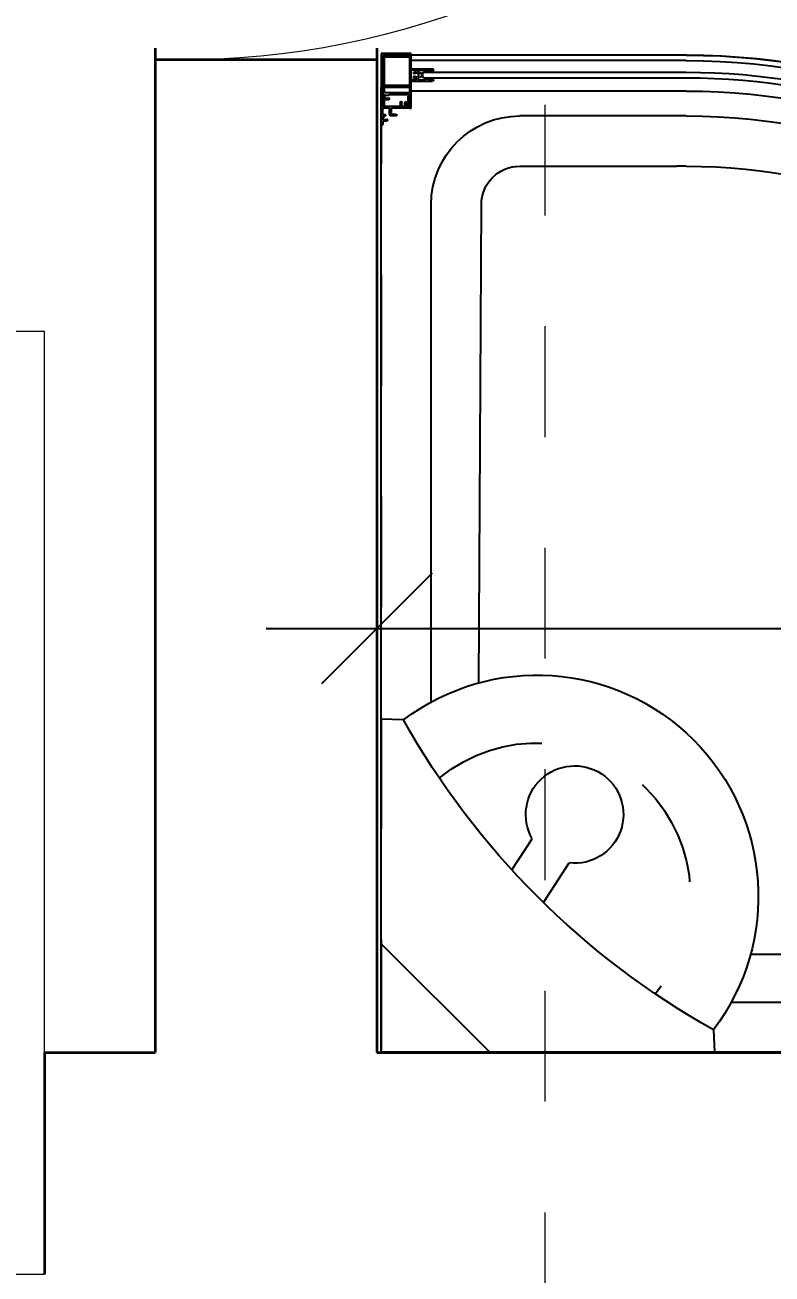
# Model space of a CAD drawing. Header units: metres. Extents: x 503482 to 1007323, y 2781056 to 5562345.
# Drawn here: x 503497.749 to 503498.423, y 2781138.671 to 2781139.799 of the extents above; entities that cross this region are included whole.
import ezdxf

# ---------------------------------------------------------------- set-up
doc = ezdxf.new("R2010")
doc.units = ezdxf.units.M
doc.header["$LTSCALE"] = 10
doc.header["$MEASUREMENT"] = 0
doc.header["$PDMODE"] = 3
for name, pattern in [('DOT2', [0.125, 0, -0.125]), ('HIDDEN', [0.375, 0.25, -0.125]), ('HIDDEN2', [0.1875, 0.125, -0.0625])]:
    doc.linetypes.add(name, pattern=pattern)
doc.layers.get('0').update_dxf_attribs({"linetype": 'CONTINUOUS'})
doc.layers.get('DEFPOINTS').update_dxf_attribs({"linetype": 'CONTINUOUS'})
for name, color, linetype, lineweight in [('01 wall', 4, 'CONTINUOUS', 35), ('01_WALLS', 7, 'CONTINUOUS', 25), ('WALL', 7, 'CONTINUOUS', 30)]:
    doc.layers.add(name, color=color, linetype=linetype, lineweight=lineweight)
doc.layers.add('contur', color=2, linetype='HIDDEN2')
doc.layers.add('line', color=250, linetype='CONTINUOUS')
doc.styles.add('AREAL', font='times.ttf')
doc.dimstyles.new('bdc-1-100-A', dxfattribs={"dimtxt": 0.2, "dimasz": 0.1, "dimexe": 0, "dimexo": 0, "dimgap": 0.05, "dimtad": 1, "dimzin": 7, "dimdsep": 46, "dimtxsty": 'AREAL', "dimblk": 'OBLIQUE', "dimcen": 0.001, "dimdle": 0.1, "dimse1": 1, "dimse2": 1, "dimclrd": 15, "dimclre": 8, "dimclrt": 3, "dimadec": 0, "dimazin": 0, "dimtfac": 1, "dimtix": 1, "dimtmove": 2, "dimatfit": 3, "dimldrblk": 'OBLIQUE', "dimfxl": 0.1, "dimtolj": 1, "dimtzin": 0, "dimlwe": 5, "dimarcsym": 0})

# ---------------------------------------------------------------- blocks, each defined once
blk = doc.blocks.new('A$C155168EF')
at = {"layer": '01_WALLS', "color": 1, "linetype": 'Continuous', "lineweight": 0, "ltscale": 24}
blk.add_lwpolyline([(1.418176303825021, 34.07882867166154), (-5.514350050361827e-06, 34.07882867166882), (-5.514350050361827e-06, 0.04246503529429901), (1.418176303825021, 0.04246503529429901)], close=True, dxfattribs=at)
blk.add_arc((3.113861672078201, 32.90579403321681), 32.90704699140836, 267.0462660292521, 2.042850461041909, dxfattribs=at)
blk = doc.blocks.new('_Oblique')
at = {"color": 0, "linetype": 'ByBlock', "lineweight": -2}
blk.add_line((-0.5, -0.5), (0.5, 0.5), dxfattribs=at)
blk = doc.blocks.new('*D926')
at = {"layer": '01_WALLS', "color": 15, "linetype": 'Continuous', "lineweight": -2, "ltscale": 0.04, "transparency": 16777216}
blk.add_line((503497.9666800867, 2781139.254167161), (503500.5666800867, 2781139.254167161), dxfattribs=at)
at = {"layer": 'DEFPOINTS', "color": 0, "ltscale": 0.04, "transparency": 16777216}
for p in [(503500.4666800867, 2781139.254167161), (503498.0666800867, 2781138.87145512), (503500.4666800867, 2781138.87145512)]:
    blk.add_point(p, dxfattribs=at)
at = {"layer": '01_WALLS', "color": 15, "lineweight": -2, "ltscale": 0.04, "transparency": 16777216, "xscale": 0.1, "yscale": 0.1, "zscale": 0.1, "rotation": 180}
blk.add_blockref('_Oblique', (503498.0666800867, 2781139.254167161), dxfattribs=at)
at = {"layer": '01_WALLS', "color": 15, "lineweight": -2, "ltscale": 0.04, "transparency": 16777216, "xscale": 0.1, "yscale": 0.1, "zscale": 0.1}
blk.add_blockref('_Oblique', (503500.4666800867, 2781139.254167161), dxfattribs=at)
at = {"layer": '01_WALLS', "color": 3, "lineweight": 5, "ltscale": 0.04, "transparency": 16777216, "insert": (503499.2666800867, 2781139.406185906), "char_height": 0.2, "attachment_point": 5, "style": 'AREAL'}
blk.add_mtext('\\A1;2.40', dxfattribs=at)
blk = doc.blocks.new('FFGGGFDD')
at = {"layer": 'contur'}
blk.add_lwpolyline([(-4243.888316758852, 2006.922045410734), (-4268.763316758859, 2006.922145410731, -0.9999999999999998), (-4268.763316758859, 2006.772145410734), (-4271.388316758852, 2006.772145410734), (-4271.388316758852, 2096.922145410731), (-4181.237316758859, 2096.922145410734), (-4181.237316758859, 2094.297145417765, -1.000000046876925), (-4181.387316758859, 2094.297145410732), (-4181.38821675886, 2069.422145410734, -0.4142135623730951)], format="xyb", close=True, dxfattribs=at)
at = {"layer": 'line', "linetype": 'Continuous'}
for p, q in [((-4271.388316758852, 2096.922145410731), (-4271.388316758852, 2009.822145410731)), ((-4271.388316758852, 2096.922145410731), (-4184.287316758851, 2096.922145410731)), ((-4184.287316758851, 2096.922145410731), (-4184.287316758851, 2094.297145410731)), ((-4181.237316758859, 2096.922145410734), (-4184.287316758851, 2096.922145410731)), ((-4184.287316758851, 2096.772145410731), (-4181.387316758859, 2096.772145410731)), ((-4184.137316758852, 2094.297145410732), (-4184.137316758852, 2096.772145410734)), ((-4183.517316758853, 2096.922145410731), (-4183.517316758853, 2096.77214541073)), ((-4182.01731675886, 2096.922145410731), (-4182.01731675886, 2096.772145410731)), ((-4181.387316758852, 2094.29714541073), (-4181.387316758859, 2096.772145410731)), ((-4181.237316758859, 2096.922145410734), (-4181.237316758859, 2094.297145410732)), ((-4187.68731675886, 2096.322145410732), (-4187.68731675886, 2096.172145410731)), ((-4187.68731675886, 2096.322145410732), (-4184.43731675886, 2096.322145410731)), ((-4187.397316758852, 2096.172145410734), (-4187.68731675886, 2096.172145410731)), ((-4187.347316758853, 2095.797145410731), (-4187.347316758853, 2096.122145410734)), ((-4187.197316758851, 2096.122145410731), (-4187.197316758851, 2095.797145410731)), ((-4186.977316758852, 2096.172145410731), (-4187.147316758859, 2096.172145410734)), ((-4186.92731675886, 2096.122145410731), (-4186.92731675886, 2095.997145410733)), ((-4186.887316758852, 2094.922145410731), (-4186.887316758852, 2095.372145410729)), ((-4186.777316758851, 2095.997145410733), (-4186.777316758851, 2096.122145410729)), ((-4186.737316758852, 2095.372145410734), (-4186.737316758852, 2094.997145410731)), ((-4186.727316758859, 2096.172145410734), (-4186.237316758852, 2096.172145410731)), ((-4186.68731675886, 2095.572145410731), (-4186.237316758852, 2095.572145410732)), ((-4186.237316758852, 2095.422145410731), (-4186.68731675886, 2095.422145410732)), ((-4186.187316758853, 2095.622145410733), (-4186.187316758853, 2096.122145410729)), ((-4186.187316758853, 2093.822145410732), (-4186.187316758853, 2095.372145410729)), ((-4184.43731675886, 2096.172145410731), (-4186.037316758851, 2096.172145410734)), ((-4186.037316758851, 2094.657145410734), (-4186.037316758851, 2096.172145410734)), ((-4186.037316758851, 2096.122145410734), (-4186.037316758851, 2096.022145410734)), ((-4186.037316758851, 2096.022145410734), (-4185.477316758859, 2096.022145410734)), ((-4184.43731675886, 2096.172145410731), (-4185.987316758859, 2096.172145410734)), ((-4185.427316758853, 2095.642145410733), (-4185.427316758853, 2095.972145410731)), ((-4185.277316758851, 2095.972145410731), (-4185.277316758851, 2095.642145410731)), ((-4185.057316758852, 2096.02214541073), (-4185.227316758852, 2096.022145410731)), ((-4185.007316758853, 2095.972145410733), (-4185.007316758853, 2095.642145410733)), ((-4184.93731675886, 2095.568145410733), (-4184.93731675886, 2093.822145410732)), ((-4184.787316758851, 2093.822145410732), (-4184.787316758851, 2095.972145410733)), ((-4184.737316758852, 2096.022145410731), (-4184.43731675886, 2096.022145410731)), ((-4184.43731675886, 2096.172145410731), (-4184.43731675886, 2096.322145410731)), ((-4184.43731675886, 2096.022145410731), (-4184.43731675886, 2096.172145410731)), ((-4181.987316758852, 2096.172145410734), (-4183.68731675886, 2096.172145410734)), ((-4181.537316758851, 2096.097145410733), (-4181.537316758851, 2093.872145410731)), ((-4181.387316758852, 2093.872145410731), (-4181.387316758852, 2096.097145410733)), ((-4181.387316758852, 2095.572145410731), (-4181.387316758852, 2069.422145410731)), ((-4186.887316758852, 2094.922145410731), (-4186.817316758852, 2094.922145410732)), ((-4186.187316758853, 2094.872145410733), (-4186.037316758851, 2094.872145410734)), ((-4186.037316758851, 2094.237145410734), (-4186.037316758851, 2094.407145410731)), ((-4185.66731675886, 2094.607145410735), (-4185.987316758859, 2094.607145410734)), ((-4185.987316758859, 2094.457145410731), (-4185.66731675886, 2094.457145410734)), ((-4185.987316758859, 2094.187145410734), (-4185.66731675886, 2094.187145410731)), ((-4184.93731675886, 2094.27214541073), (-4184.787316758851, 2094.272145410734)), ((-4186.187316758853, 2093.772145410734), (-4186.187316758853, 2093.622145410731)), ((-4184.987316758859, 2093.772145410734), (-4186.187316758853, 2093.772145410734)), ((-4186.187316758853, 2093.622145410731), (-4183.737316758852, 2093.622145410731)), ((-4186.137316758852, 2093.772145410731), (-4185.087316758852, 2093.772145410731)), ((-4186.037316758851, 2093.972145410734), (-4186.037316758851, 2093.987145410734)), ((-4185.66731675886, 2094.037145410731), (-4185.987316758859, 2094.037145410733)), ((-4185.087316758852, 2093.922145410731), (-4185.987316758859, 2093.922145410731)), ((-4185.087316758852, 2093.922145410731), (-4185.087316758852, 2093.772145410731)), ((-4181.637316758852, 2093.772145410731), (-4184.737316758852, 2093.77214541073)), ((-4184.637316758852, 2069.422145410731), (-4184.637316758852, 2093.622145410731)), ((-4184.637316758852, 2093.622145410731), (-4181.887316758859, 2093.622145410731)), ((-4183.737316758852, 2093.622145410731), (-4183.737316758852, 2091.722145410733)), ((-4183.617316758851, 2092.892145410731), (-4183.617316758851, 2093.572145410731)), ((-4183.587316758852, 2093.772145410731), (-4183.587316758852, 2093.622145410731)), ((-4183.567316758852, 2093.622145410731), (-4182.807316758859, 2093.622145410731)), ((-4182.757316758853, 2092.892145410734), (-4182.757316758853, 2093.572145410734)), ((-4182.637316758852, 2093.772145410731), (-4182.637316758852, 2093.622145410731)), ((-4182.637316758852, 2093.622145410731), (-4181.637316758852, 2093.622145410731)), ((-4182.637316758852, 2093.622145410731), (-4182.637316758852, 2091.722145410731)), ((-4182.037316758851, 2093.622145410731), (-4182.037316758851, 2093.772145410731)), ((-4181.887316758859, 2069.422145410731), (-4181.887316758859, 2093.622145410731)), ((-4239.802083532602, 2092.422145410732), (-4194.887316758852, 2092.422145410732)), ((-4183.617316758851, 2092.672145410731), (-4183.617316758851, 2092.272145410731)), ((-4183.577316758852, 2092.27214541073), (-4183.617316758851, 2092.272145410731)), ((-4183.617316758851, 2092.122145410731), (-4183.577316758852, 2092.122145410731)), ((-4183.617316758851, 2092.122145410731), (-4183.617316758851, 2091.782145410731)), ((-4183.577316758852, 2092.122145410731), (-4183.577316758852, 2092.27214541073)), ((-4183.447316758851, 2092.842145410732), (-4183.567316758852, 2092.842145410732)), ((-4183.567316758852, 2092.722145410733), (-4183.267316758853, 2092.722145410733)), ((-4183.437316758853, 2092.472145410731), (-4183.437316758853, 2070.572145410732)), ((-4183.037316758851, 2092.572145410732), (-4183.33731675886, 2092.572145410732)), ((-4183.267316758853, 2092.672145410734), (-4183.267316758853, 2092.722145410733)), ((-4183.117316758851, 2092.672145410734), (-4183.267316758853, 2092.672145410734)), ((-4183.117316758851, 2092.722145410733), (-4182.807316758859, 2092.722145410734)), ((-4183.117316758851, 2092.672145410734), (-4183.117316758851, 2092.722145410733)), ((-4182.93731675886, 2070.572145410731), (-4182.93731675886, 2092.472145410731)), ((-4182.807316758859, 2092.842145410732), (-4182.927316758853, 2092.842145410732)), ((-4182.797316758852, 2092.122145410734), (-4182.797316758852, 2092.272145410734)), ((-4182.797316758852, 2092.272145410734), (-4182.757316758853, 2092.272145410734)), ((-4182.757316758853, 2092.122145410734), (-4182.797316758852, 2092.122145410734)), ((-4182.757316758853, 2092.672145410734), (-4182.757316758853, 2092.272145410734)), ((-4182.757316758853, 2092.122145410734), (-4182.757316758853, 2091.782145410734)), ((-4183.637316758852, 2091.622145410733), (-4183.50731675886, 2091.622145410733)), ((-4183.537316758859, 2091.702145410731), (-4183.50731675886, 2091.702145410731)), ((-4183.50731675886, 2091.622145410733), (-4183.50731675886, 2091.702145410731)), ((-4182.877316758852, 2091.622145410733), (-4182.877316758852, 2091.702145410731)), ((-4182.877316758852, 2091.702145410731), (-4182.837316758852, 2091.702145410731)), ((-4182.877316758852, 2091.622145410733), (-4182.737316758852, 2091.622145410733)), ((-4238.066848828777, 2088.10623792982), (-4194.887316758852, 2087.892145410734)), ((-4191.41731675886, 2069.422145410731), (-4191.41731675886, 2084.422145410731)), ((-4186.887316758852, 2069.422145410731), (-4186.887316758852, 2084.422145410731)), ((-4184.737316758852, 2071.420145410732), (-4184.737316758852, 2071.270145410734)), ((-4183.50731675886, 2071.422145410731), (-4184.657316758852, 2071.422145410731)), ((-4184.657316758852, 2071.272145410735), (-4183.787316758851, 2071.272145410734)), ((-4183.737316758852, 2070.322145410732), (-4183.737316758852, 2071.222145410731)), ((-4183.587316758852, 2071.262145410731), (-4183.587316758852, 2070.922145410731)), ((-4183.547316758852, 2070.922145410731), (-4183.587316758852, 2070.922145410731)), ((-4183.587316758852, 2070.772145410731), (-4183.587316758852, 2070.372145410731)), ((-4183.587316758852, 2070.772145410731), (-4183.547316758852, 2070.772145410731)), ((-4183.547316758852, 2070.772145410731), (-4183.547316758852, 2070.922145410731)), ((-4183.50731675886, 2071.342145410732), (-4183.50731675886, 2071.422145410731)), ((-4183.33731675886, 2070.472145410733), (-4183.037316758851, 2070.472145410731)), ((-4182.877316758852, 2071.34214541073), (-4182.877316758852, 2071.422145410731)), ((-4182.737316758852, 2071.422145410731), (-4182.877316758852, 2071.422145410731)), ((-4182.877316758852, 2071.34214541073), (-4182.867316758851, 2071.342145410732)), ((-4182.82731675886, 2070.772145410731), (-4182.82731675886, 2070.922145410731)), ((-4182.82731675886, 2070.922145410731), (-4182.787316758859, 2070.922145410731)), ((-4182.787316758859, 2070.772145410734), (-4182.82731675886, 2070.772145410731)), ((-4182.787316758859, 2071.262145410734), (-4182.787316758859, 2070.922145410731)), ((-4182.787316758859, 2070.772145410734), (-4182.787316758859, 2070.372145410731)), ((-4182.637316758852, 2069.922145410732), (-4182.637316758852, 2071.322145410732)), ((-4185.85731675886, 2069.572145410732), (-4186.157316758859, 2069.572145410732)), ((-4186.037316758851, 2068.997145410731), (-4186.037316758851, 2069.372145410734)), ((-4185.987316758859, 2069.422145410734), (-4184.487316758852, 2069.422145410734)), ((-4185.807316758852, 2069.992145410733), (-4185.807316758852, 2069.622145410734)), ((-4185.56731675744, 2069.422145409901), (-4185.667316757441, 2069.422145409899)), ((-4185.137316758852, 2070.142145410733), (-4185.657316758852, 2070.142145410734)), ((-4185.657316758852, 2069.992145410733), (-4185.137316758852, 2069.992145410731)), ((-4185.657316758852, 2069.522145410734), (-4185.657316758852, 2069.992145410733)), ((-4184.817316758852, 2069.522145410731), (-4185.657316758852, 2069.522145410734)), ((-4185.657316757441, 2069.302145409899), (-4185.657316757441, 2069.022145409896)), ((-4185.647316758859, 2069.782145410734), (-4185.647316758859, 2069.982145410734)), ((-4185.647316758859, 2069.982145410734), (-4184.82731675886, 2069.982145410731)), ((-4185.647316758859, 2069.782145410734), (-4185.557316758852, 2069.782145410734)), ((-4185.617316757423, 2069.342145409899), (-4185.56731675744, 2069.342145409899)), ((-4185.56731675744, 2069.422145409901), (-4185.56731675744, 2069.342145409899)), ((-4185.557316758852, 2069.532145410731), (-4185.557316758852, 2069.782145410734)), ((-4185.557316758852, 2069.532145410731), (-4184.917316758852, 2069.532145410734)), ((-4185.557316758852, 2069.472145410731), (-4185.557316758852, 2069.222145410731)), ((-4184.917316758852, 2069.472145410734), (-4185.557316758852, 2069.472145410731)), ((-4185.137316758852, 2070.142145410733), (-4185.137316758852, 2069.992145410731)), ((-4184.917316758852, 2069.532145410734), (-4184.917316758852, 2069.782145410736)), ((-4184.917316758852, 2069.782145410736), (-4184.82731675886, 2069.782145410732)), ((-4184.917316758852, 2069.472145410734), (-4184.917316758852, 2069.222145410733)), ((-4184.907316757441, 2069.422145409901), (-4184.81731675744, 2069.422145409899)), ((-4184.907316757441, 2069.422145409901), (-4184.907316757441, 2069.342145409899)), ((-4184.857316757441, 2069.342145409899), (-4184.907316757441, 2069.342145409899)), ((-4184.82731675886, 2069.782145410732), (-4184.82731675886, 2069.982145410731)), ((-4184.817316758852, 2069.772145410731), (-4184.667316758852, 2069.772145410735)), ((-4184.817316758852, 2069.522145410731), (-4184.817316758852, 2069.772145410731)), ((-4184.81731675744, 2069.302145409899), (-4184.81731675744, 2069.0221454099)), ((-4184.737316758852, 2069.772145410731), (-4184.737316758852, 2069.422145410731)), ((-4184.667316758852, 2069.772145410735), (-4184.667316758852, 2069.622145410734)), ((-4184.387316758852, 2069.572145410732), (-4184.617316758851, 2069.572145410732)), ((-4184.43731675886, 2068.997145410731), (-4184.43731675886, 2069.372145410731)), ((-4184.287316758851, 2069.472145410734), (-4184.287316758851, 2069.143145410732)), ((-4183.587316758852, 2070.172145410734), (-4183.467316758852, 2070.172145410731)), ((-4183.267316758853, 2070.322145410732), (-4183.537316758859, 2070.322145410732)), ((-4183.41731675886, 2070.147145410731), (-4183.377316758852, 2070.062145410733)), ((-4183.387316758852, 2069.684145410729), (-4183.387316758852, 2069.403145410733)), ((-4183.267316758853, 2070.322145410732), (-4183.267316758853, 2070.372145410731)), ((-4183.267316758853, 2070.372145410731), (-4183.117316758851, 2070.372145410734)), ((-4183.237316758859, 2070.122145410734), (-4183.237316758859, 2070.100145410733)), ((-4183.237316758859, 2069.536145410732), (-4183.237316758859, 2069.684145410734)), ((-4183.237316758859, 2069.625145410735), (-4183.237316758859, 2069.684145410734)), ((-4182.837316758852, 2070.172145410731), (-4183.187316758853, 2070.172145410731)), ((-4183.117316758851, 2070.372145410734), (-4183.117316758851, 2070.322145410732)), ((-4182.837316758852, 2070.322145410732), (-4183.117316758851, 2070.322145410732)), ((-4182.947316758851, 2069.967145410732), (-4182.837316758852, 2069.967145410732)), ((-4182.947316758851, 2069.817145410734), (-4182.877316758852, 2069.817145410734)), ((-4182.787316758859, 2070.017145410734), (-4182.787316758859, 2070.122145410734)), ((-4185.817316757433, 2067.922145409899), (-4185.817316757433, 2069.272145409901)), ((-4185.667316757441, 2068.522145409899), (-4185.667316757441, 2068.872145409896)), ((-4185.31731675744, 2068.872145409899), (-4185.667316757441, 2068.872145409896)), ((-4185.607316757441, 2068.522145409899), (-4185.667316757441, 2068.522145409899)), ((-4185.667316757441, 2068.372145409899), (-4185.607316757441, 2068.372145409899)), ((-4185.667316757441, 2067.922145409899), (-4185.667316757441, 2068.372145409899)), ((-4184.81731675744, 2069.0221454099), (-4185.657316757441, 2069.022145409896)), ((-4185.557316758852, 2069.222145410731), (-4185.647316758859, 2069.222145410731)), ((-4185.647316758859, 2069.222145410731), (-4185.647316758859, 2069.022145410731)), ((-4184.82731675886, 2069.022145410731), (-4185.647316758859, 2069.022145410731)), ((-4185.607316757441, 2068.522145409899), (-4185.607316757441, 2068.372145409899)), ((-4185.43731675886, 2068.724145410731), (-4185.037316758851, 2068.720145410731)), ((-4185.31731675744, 2068.822145409898), (-4185.31731675744, 2068.872145409899)), ((-4185.167316757441, 2068.822145409898), (-4185.31731675744, 2068.822145409898)), ((-4185.167316757441, 2068.872145409899), (-4184.81731675744, 2068.872145409896)), ((-4185.167316757441, 2068.822145409898), (-4185.167316757441, 2068.872145409899)), ((-4184.82731675886, 2069.222145410733), (-4184.917316758852, 2069.222145410733)), ((-4184.877316757433, 2068.372145409899), (-4184.877316757433, 2068.522145409899)), ((-4184.877316757433, 2068.522145409899), (-4184.81731675744, 2068.522145409896)), ((-4184.81731675744, 2068.372145409896), (-4184.877316757433, 2068.372145409899)), ((-4184.82731675886, 2069.222145410733), (-4184.82731675886, 2069.022145410731)), ((-4184.81731675744, 2068.522145409896), (-4184.81731675744, 2068.872145409896)), ((-4184.81731675744, 2067.922145409899), (-4184.81731675744, 2068.372145409896)), ((-4184.667316757441, 2067.922145409897), (-4184.667316757441, 2069.272145409901)), ((-4185.607316757441, 2067.922145409899), (-4185.667316757441, 2067.922145409899)), ((-4185.627316757433, 2067.422145409897), (-4184.837316757441, 2067.422145409897)), ((-4185.607316757441, 2067.522145409896), (-4185.607316757441, 2067.922145409899)), ((-4184.877316757433, 2067.522145409895), (-4184.877316757433, 2067.922145409899)), ((-4184.877316757433, 2067.922145409899), (-4184.81731675744, 2067.922145409899)), ((-4266.888316758857, 2065.335912184483), (-4266.888316758859, 2020.421145410731)), ((-4186.997316757441, 2064.060145409891), (-4186.88731675744, 2065.453145409893)), ((-4186.797316757433, 2065.566145409893), (-4185.657316757441, 2065.726145409893)), ((-4186.507316757441, 2065.820145409893), (-4185.64731675744, 2065.854145409891)), ((-4185.847316757441, 2063.46214540989), (-4185.64731675744, 2065.854145409891)), ((-4185.66731675886, 2065.505145410734), (-4185.067316758852, 2065.456145410732)), ((-4184.997316757441, 2065.700145409895), (-4184.847316757441, 2065.688145409894)), ((-4184.96731675744, 2063.54114540989), (-4184.797316757433, 2065.634145409897)), ((-4184.847316757441, 2065.03614540989), (-4184.447316757442, 2065.004145409896)), ((-4184.577316757441, 2063.509145409892), (-4184.39731675744, 2065.602145409893)), ((-4184.29731675744, 2065.693145409894), (-4184.097316757441, 2065.677145409892)), ((-4184.177316757441, 2063.47614540989), (-4184.007316757441, 2065.569145409893)), ((-4186.937316757441, 2063.93414540989), (-4185.837316757441, 2063.59114540989)), ((-4185.807316758852, 2063.811145410732), (-4185.207316758851, 2063.762145410731)), ((-4184.927316757441, 2064.139145409892), (-4184.527316757441, 2064.107145409893)), ((-4262.572409277947, 2063.600677480658), (-4262.358316758859, 2020.421145410731)), ((-4186.687316757441, 2063.63614540989), (-4185.847316757441, 2063.46214540989)), ((-4185.177316757441, 2063.50814540989), (-4185.027316757451, 2063.496145409893)), ((-4184.47731675744, 2063.40114540989), (-4184.277316757441, 2063.38414540989)), ((-4202.74731675745, 2029.767145409843), (-4201.787316757451, 2030.784145409846)), ((-4202.217316757451, 2028.579145409841), (-4200.577316757441, 2030.327145409846)), ((-4201.65731675745, 2030.818145409848), (-4200.66731675745, 2030.234145409845)), ((-4201.26731675745, 2030.833145409847), (-4200.577316757441, 2030.327145409846)), ((-4200.367316758851, 2029.655145410736), (-4200.807316758852, 2030.067145410731)), ((-4202.777316757451, 2029.626145409843), (-4202.127316757451, 2028.673145409846)), ((-4202.76731675745, 2029.237145409843), (-4202.217316757451, 2028.579145409841)), ((-4201.537316758851, 2028.417145410731), (-4201.977316758859, 2028.828145410733)), ((-4201.487316757451, 2028.096145409843), (-4200.04731675744, 2029.626145409846)), ((-4201.197316757451, 2027.822145409843), (-4199.757316757441, 2029.352145409841)), ((-4200.90731675745, 2027.548145409841), (-4199.46731675744, 2029.077145409843)), ((-4200.457316757451, 2029.189145409843), (-4200.16731675745, 2028.915145409843)), ((-4200.157316757441, 2029.799145409845), (-4200.04731675744, 2029.696145409845)), ((-4199.617316757442, 2029.356145409844), (-4199.46731675744, 2029.219145409842)), ((-4201.66731675745, 2028.197145409843), (-4201.55731675746, 2028.094145409842)), ((-4201.18731675745, 2027.681145409843), (-4201.04731675744, 2027.544145409841)), ((-4201.077316757441, 2028.533145409846), (-4200.787316757451, 2028.259145409843)), ((-4207.53731675746, 2024.083145409838), (-4206.527316757451, 2024.627145409838)), ((-4207.387316757451, 2023.990145409839), (-4206.467316757451, 2024.512145409837)), ((-4206.92731675745, 2023.406145409836), (-4206.217316757451, 2024.198145409838)), ((-4207.567316757451, 2023.932145409835), (-4207.01731675745, 2023.247145409835)), ((-4207.397316757451, 2023.960145409838), (-4206.957316757451, 2023.406145409836)), ((-4207.297316758852, 2023.839145410733), (-4207.047316758852, 2023.527145410731)), ((-4206.987316757451, 2023.213145409835), (-4206.92731675745, 2023.140145409835)), ((-4206.867316757451, 2023.246145409838), (-4206.117316757451, 2024.114145409835)), ((-4206.867316757451, 2023.246145409838), (-4206.83731675745, 2023.215145409838)), ((-4205.757316758853, 2023.348145410733), (-4205.34731675886, 2022.835145410731)), ((-4205.637316758852, 2023.441145410731), (-4205.047316758859, 2022.698145410733)), ((-4205.60731675886, 2023.152145410734), (-4205.487316758852, 2023.245145410731)), ((-4206.987316758859, 2022.048145410731), (-4206.82731675886, 2022.177145410732)), ((-4206.82731675886, 2022.437145410735), (-4206.377316758852, 2022.791145410731)), ((-4206.657316758852, 2022.312145410734), (-4206.547316758852, 2022.405145410731)), ((-4206.477316758859, 2022.085145410731), (-4206.657316758852, 2022.312145410734)), ((-4206.547316758852, 2022.405145410731), (-4206.35731675886, 2022.178145410733)), ((-4206.537316758851, 2022.475145410731), (-4206.25731675886, 2022.693145410731)), ((-4206.35731675886, 2022.178145410733), (-4206.477316758859, 2022.085145410731)), ((-4205.127316758852, 2021.995145410731), (-4206.227316758852, 2021.123145410732)), ((-4206.187316758853, 2022.685145410733), (-4206.077316758852, 2022.778145410731)), ((-4205.837316758852, 2022.235145410734), (-4206.187316758853, 2022.685145410733)), ((-4206.147316758852, 2022.869145410731), (-4205.817316758852, 2022.462145410731)), ((-4205.997316758852, 2022.196145410733), (-4205.807316758852, 2021.962145410735)), ((-4205.837316758852, 2022.235145410734), (-4205.867316758851, 2022.204145410731)), ((-4205.867316758851, 2022.204145410731), (-4205.777316758851, 2022.087145410731)), ((-4205.777316758851, 2022.087145410731), (-4205.737316758852, 2022.118145410733)), ((-4205.737316758852, 2022.467145410734), (-4205.74731675886, 2022.453145410733)), ((-4205.567316758852, 2021.902145410731), (-4205.737316758852, 2022.118145410733)), ((-4205.447316758851, 2021.996145410732), (-4205.66731675886, 2022.266145410731)), ((-4205.637316758852, 2022.350145410735), (-4205.657316758852, 2022.336145410731)), ((-4205.407316758852, 2022.726145410732), (-4205.35731675886, 2022.765145410731)), ((-4205.297316758852, 2022.053145410734), (-4205.377316758852, 2021.988145410734)), ((-4205.35731675886, 2022.210145410731), (-4205.287316758851, 2022.123145410734)), ((-4205.267316758853, 2022.645145410735), (-4205.317316758852, 2022.60914541073)), ((-4205.237316758859, 2022.303145410733), (-4205.197316758851, 2022.251145410731)), ((-4206.84731675886, 2021.738145410734), (-4206.897316758852, 2021.805145410733)), ((-4206.777316758851, 2021.788145410732), (-4206.84731675886, 2021.738145410734)), ((-4206.777316758851, 2021.788145410732), (-4206.787316758851, 2021.792145410731)), ((-4206.387316758852, 2021.295145410732), (-4206.447316758851, 2021.245145410731)), ((-4206.367316758851, 2021.139145410731), (-4206.447316758851, 2021.245145410731)), ((-4206.387316758852, 2021.295145410732), (-4206.387316758852, 2021.291145410731)), ((-4206.277316758851, 2021.278145410733), (-4206.00731675886, 2021.490145410731)), ((-4205.91731675886, 2021.615145410733), (-4206.027316758851, 2021.521145410731)), ((-4206.027316758851, 2021.521145410731), (-4206.00731675886, 2021.490145410731)), ((-4205.887316758852, 2021.58314541073), (-4205.91731675886, 2021.615145410733)), ((-4205.887316758852, 2021.58314541073), (-4205.577316758852, 2021.832145410731)), ((-4258.888316758859, 2016.950835410732), (-4244.70531675886, 2016.952145410731)), ((-4243.888316758852, 2016.952145410734), (-4244.70531675886, 2016.952145410731)), ((-4271.388316758852, 2013.222145410731), (-4271.23831675886, 2013.222145410731)), ((-4271.388316758852, 2013.222145410731), (-4271.388316758852, 2009.972145410731)), ((-4271.23831675886, 2012.927145410732), (-4271.23831675886, 2013.222145410731)), ((-4271.23831675886, 2012.507145410732), (-4271.23831675886, 2012.677145410732)), ((-4271.23831675886, 2012.257145410734), (-4271.23831675886, 2011.772145410731)), ((-4270.86331675886, 2012.877145410731), (-4271.188316758858, 2012.87714541073)), ((-4271.188316758858, 2012.727145410729), (-4270.86331675886, 2012.727145410731)), ((-4271.188316758858, 2012.457145410731), (-4271.063316758858, 2012.457145410731)), ((-4271.063316758858, 2012.307145410734), (-4271.188316758858, 2012.307145410731)), ((-4270.638316758859, 2012.222145410731), (-4270.638316758859, 2011.772145410731)), ((-4270.488316758852, 2011.772145410731), (-4270.488316758852, 2012.222145410734)), ((-4269.98831675886, 2012.422145410731), (-4270.438316758858, 2012.422145410731)), ((-4270.438316758858, 2012.272145410735), (-4270.063316758858, 2012.272145410731)), ((-4269.98831675886, 2012.422145410731), (-4269.98831675886, 2012.347145410731)), ((-4244.689316758851, 2012.422145410731), (-4258.888316758859, 2012.421145410731)), ((-4243.888316758852, 2012.422145410732), (-4244.689316758851, 2012.422145410731)), ((-4271.23831675886, 2009.972145410731), (-4271.23831675886, 2011.572145410734)), ((-4269.72331675886, 2011.572145410734), (-4271.23831675886, 2011.572145410734)), ((-4271.23831675886, 2008.772145410734), (-4271.23831675886, 2011.522145410735)), ((-4271.23831675886, 2010.787145410733), (-4271.078316758852, 2010.787145410728)), ((-4270.688316758858, 2011.722145410734), (-4271.188316758858, 2011.722145410731)), ((-4271.188316758858, 2011.572145410731), (-4271.08831675886, 2011.572145410734)), ((-4271.08831675886, 2011.572145410734), (-4271.08831675886, 2011.007145410731)), ((-4271.08831675886, 2010.587145410734), (-4271.08831675886, 2010.757145410731)), ((-4270.708316758852, 2010.957145410731), (-4271.038316758852, 2010.957145410731)), ((-4271.038316758852, 2010.807145410734), (-4270.708316758852, 2010.807145410729)), ((-4268.888316758859, 2011.722145410733), (-4270.438316758858, 2011.722145410734)), ((-4269.673316758852, 2011.197145410731), (-4269.673316758852, 2011.522145410735)), ((-4269.523316758859, 2011.522145410731), (-4269.523316758859, 2011.197145410734)), ((-4269.30331675886, 2011.572145410731), (-4269.47331675886, 2011.572145410731)), ((-4269.253316758852, 2011.522145410731), (-4269.253316758852, 2011.197145410731)), ((-4269.103316758852, 2011.197145410734), (-4269.103316758852, 2011.522145410731)), ((-4269.038316758859, 2011.572145410734), (-4269.05331675886, 2011.572145410734)), ((-4268.98831675886, 2010.622145410731), (-4268.98831675886, 2011.522145410731)), ((-4268.83831675886, 2010.522145410731), (-4268.83831675886, 2011.722145410734)), ((-4268.83831675886, 2011.722145410734), (-4268.688316758858, 2011.722145410733)), ((-4268.83831675886, 2011.672145410731), (-4268.83831675886, 2010.622145410731)), ((-4268.688316758858, 2011.722145410733), (-4268.688316758858, 2009.272145410731)), ((-4271.23831675886, 2009.972145410731), (-4271.388316758852, 2009.972145410731)), ((-4271.388316758852, 2006.772145410734), (-4271.388316758852, 2009.822145410731)), ((-4271.388316758852, 2009.822145410731), (-4268.763316758859, 2009.822145410731)), ((-4271.077316758852, 2010.557145410731), (-4271.23831675886, 2010.557145410731)), ((-4271.23831675886, 2009.822145410731), (-4271.23831675886, 2006.922145410734)), ((-4268.763316758859, 2009.67214541073), (-4271.23831675886, 2009.672145410731)), ((-4271.08831675886, 2010.272145410731), (-4271.08831675886, 2007.172145410731)), ((-4271.038316758852, 2010.537145410731), (-4270.708316758852, 2010.537145410734)), ((-4268.888316758859, 2010.322145410732), (-4271.038316758859, 2010.322145410732)), ((-4270.63431675886, 2010.472145410733), (-4268.888316758859, 2010.472145410734)), ((-4269.33831675886, 2010.472145410733), (-4269.33831675886, 2010.322145410731)), ((-4268.98831675886, 2010.622145410731), (-4268.83831675886, 2010.622145410731)), ((-4268.83831675886, 2007.172145410731), (-4268.83831675886, 2010.272145410731)), ((-4243.888316758852, 2010.172145410732), (-4268.688316758858, 2010.172145410731)), ((-4268.688316758858, 2010.172145410731), (-4268.688316758858, 2007.422145410731)), ((-4271.23831675886, 2009.047145410731), (-4271.388316758852, 2009.047145410731)), ((-4271.23831675886, 2009.222145410733), (-4271.23831675886, 2007.522145410734)), ((-4271.23831675886, 2007.172145410731), (-4271.23831675886, 2008.472145410734)), ((-4271.23831675886, 2008.412145410733), (-4271.23831675886, 2007.172145410731)), ((-4268.83831675886, 2009.122145410731), (-4268.688316758858, 2009.122145410731)), ((-4268.688316758858, 2009.272145410731), (-4266.788316758852, 2009.272145410734)), ((-4268.688316758858, 2009.102145410731), (-4268.688316758858, 2008.342145410731)), ((-4268.277316758858, 2009.152145410732), (-4268.638316758852, 2009.152145410731)), ((-4268.01731675886, 2009.152145410731), (-4267.33831675886, 2009.152145410731)), ((-4267.947316758859, 2008.922145410731), (-4267.838316758853, 2008.922145410731)), ((-4267.947316758859, 2008.522145410731), (-4267.838316758853, 2008.522145410731)), ((-4267.788316758859, 2008.872145410734), (-4267.788316758859, 2008.797145410734)), ((-4267.738316758852, 2008.797145410731), (-4267.788316758859, 2008.797145410734)), ((-4267.788316758859, 2008.647145410734), (-4267.788316758859, 2008.572145410732)), ((-4267.738316758852, 2008.647145410731), (-4267.788316758859, 2008.647145410734)), ((-4267.738316758852, 2008.647145410731), (-4267.738316758852, 2008.797145410731)), ((-4267.638316758852, 2008.872145410733), (-4267.638316758852, 2008.572145410732)), ((-4267.538316758859, 2008.972145410731), (-4243.888316758852, 2008.972145410734)), ((-4267.538316758859, 2008.472145410733), (-4243.888316758852, 2008.472145410734)), ((-4267.33831675886, 2009.112145410731), (-4267.33831675886, 2009.152145410731)), ((-4267.188316758858, 2009.112145410731), (-4267.33831675886, 2009.112145410731)), ((-4267.188316758858, 2009.152145410734), (-4267.188316758858, 2009.112145410731)), ((-4267.188316758858, 2009.152145410734), (-4266.84831675886, 2009.152145410732)), ((-4266.768316758858, 2009.072145410732), (-4266.768316758858, 2009.037145410731)), ((-4266.688316758858, 2009.037145410731), (-4266.768316758858, 2009.037145410731)), ((-4266.688316758858, 2008.407145410732), (-4266.768316758858, 2008.407145410732)), ((-4266.768316758858, 2008.407145410732), (-4266.768316758858, 2008.372145410731)), ((-4266.688316758858, 2009.172145410731), (-4266.688316758858, 2009.037145410731)), ((-4266.688316758858, 2008.407145410732), (-4266.688316758858, 2008.272145410731)), ((-4271.23831675886, 2007.547145410732), (-4271.388316758852, 2007.547145410731)), ((-4271.08831675886, 2008.172145410731), (-4271.23831675886, 2008.172145410731)), ((-4271.23831675886, 2007.572145410732), (-4271.08831675886, 2007.572145410731)), ((-4268.83831675886, 2008.172145410731), (-4268.688316758858, 2008.172145410731)), ((-4268.83831675886, 2007.572145410731), (-4268.688316758858, 2007.572145410732)), ((-4268.688316758858, 2008.172145410731), (-4268.688316758858, 2007.172145410731)), ((-4268.688316758858, 2008.172145410731), (-4266.788316758852, 2008.17214541073)), ((-4243.888316758852, 2007.422145410731), (-4268.688316758858, 2007.422145410731)), ((-4268.277316758858, 2008.292145410731), (-4268.638316758852, 2008.292145410731)), ((-4268.01731675886, 2008.292145410731), (-4267.33831675886, 2008.292145410731)), ((-4267.188316758858, 2008.332145410734), (-4267.33831675886, 2008.332145410731)), ((-4267.33831675886, 2008.332145410731), (-4267.33831675886, 2008.292145410731)), ((-4267.188316758858, 2008.292145410734), (-4267.188316758858, 2008.332145410734)), ((-4267.188316758858, 2008.292145410734), (-4266.84831675886, 2008.292145410731)), ((-4271.388316758852, 2006.772145410734), (-4268.763316758859, 2006.772145410734)), ((-4268.763316758859, 2006.922145410731), (-4271.23831675886, 2006.922145410734)), ((-4271.23831675886, 2006.922145410734), (-4270.388316758852, 2006.922145410731)), ((-4270.98831675886, 2007.072145410732), (-4268.938316758858, 2007.072145410732)), ((-4268.938316758858, 2006.922145410731), (-4270.98831675886, 2006.922145410731)), ((-4243.888316758852, 2006.922145410734), (-4270.638316758859, 2006.922145410731))]:
    blk.add_line(p, q, dxfattribs=at)
at = {"layer": 'line'}
for p, q in [((-4271.388316758852, 2087.151643004257), (-4261.617814352378, 2096.922145410732)), ((-4261.617814352378, 2096.922145410732), (-4241.336278558423, 2096.922145410732)), ((-4241.418657896986, 2094.923842719801), (-4241.336278558423, 2096.922145410732)), ((-4271.388316758852, 2087.151643004257), (-4271.388316758852, 2066.870107210303)), ((-4256.760638424812, 2083.43310224396), (-4254.420317144632, 2079.865206371435)), ((-4259.610324891397, 2080.484587087696), (-4257.764986179469, 2077.671308231729)), ((-4269.390014067923, 2066.952486548864), (-4271.388316758852, 2066.870107210303))]:
    blk.add_line(p, q, dxfattribs=at)
at = {"layer": 'line', "color": 1, "linetype": 'DOT2'}
blk.add_lwpolyline([(-4266.151824954588, 2072.193172012988, 0.9093522968223656), (-4246.659343361109, 2091.685653606468, 0.9093522968223656)], format="xyb", dxfattribs=at)
at = {"layer": 'line', "linetype": 'Continuous'}
for centre, radius, start, end in [((-4187.397316758852, 2096.122145410731), 0.05, 0, 90), ((-4187.267316758853, 2095.797145410726), 0.075, 180, 0), ((-4187.147316758859, 2096.122145410731), 0.05, 90, 180), ((-4186.977316758859, 2096.122145410731), 0.05, 0, 90), ((-4186.84731675886, 2095.997145410731), 0.075, 180, 4.192135950123595e-06), ((-4186.68731675886, 2095.372145410731), 0.2, 90, 180), ((-4186.727316758859, 2096.122145410731), 0.05, 90, 180), ((-4186.68731675886, 2095.372145410731), 0.05, 90, 180), ((-4186.237316758852, 2096.122145410731), 0.05, 0, 90), ((-4186.237316758852, 2095.622145410731), 0.05, 270, 0), ((-4186.237316758852, 2095.372145410731), 0.05, 0, 90), ((-4185.987316758859, 2096.122145410731), 0.05, 90, 180), ((-4185.477316758859, 2095.972145410729), 0.05, 0, 90), ((-4185.347316758853, 2095.642145410731), 0.075, 180, 0), ((-4185.227316758852, 2095.972145410734), 0.05, 90, 180), ((-4185.057316758852, 2095.972145410729), 0.05, 0, 90), ((-4184.92731675886, 2095.642145410729), 0.075, 180, 262.3379999999651), ((-4184.737316758852, 2095.972145410731), 0.05, 90, 180), ((-4181.987316758852, 2095.572145410732), 0.6000000000000001, 5.371650505964945e-06, 90), ((-4181.467316758852, 2096.097145410731), 0.0750035, 4.284631569148044e-06, 180), ((-4186.817316758852, 2094.997145410734), 0.075, 270, 0), ((-4185.987316758859, 2094.657145410731), 0.05, 180, 270), ((-4185.987316758859, 2094.407145410731), 0.05, 90, 180), ((-4185.987316758859, 2094.237145410732), 0.05, 180, 270), ((-4185.66731675886, 2094.532145410731), 0.075, 270, 90), ((-4185.66731675886, 2094.112145410732), 0.075, 270, 90), ((-4184.217316758852, 2094.297145410731), 0.075, 180, 5.37191105700445e-06), ((-4181.317316758859, 2094.297145410731), 0.075, 180, 5.371702616172846e-06), ((-4186.137316758852, 2093.822145410727), 0.05, 180, 270), ((-4185.987316758859, 2093.987145410731), 0.05, 90, 180), ((-4185.987316758859, 2093.972145410731), 0.05, 180, 270), ((-4184.987316758859, 2093.822145410727), 0.05, 270, 5.282281499414563e-06), ((-4184.737316758852, 2093.82214541073), 0.05, 180, 270), ((-4183.567316758852, 2093.572145410732), 0.05, 90, 180), ((-4183.187316758853, 2093.153145410729), 0.3200000000000001, 133.3420000000003, 224.9680000001998), ((-4183.367316758859, 2093.343145410733), 0.06, 313.3420000000002, 133.3420000000003), ((-4183.187316758853, 2093.153145410729), 0.2, 158.5899999999178, 261.409999999864), ((-4183.35731675886, 2093.251145410733), 0.03, 234.7280000002966, 65.27180000003223), ((-4183.187316758853, 2093.153145410729), 0.2, 133.3420000000003, 141.4099999997358), ((-4183.187316758853, 2092.958145410732), 0.03, 354.7279999999581, 185.2720000000419), ((-4183.187316758853, 2093.153145410729), 0.2, 278.590000000136, 21.40980000016345), ((-4183.007316758853, 2093.343145410733), 0.06, 46.657599999782, 226.6579999999998), ((-4183.187316758853, 2093.153145410729), 0.2, 38.59009999987817, 46.657599999782), ((-4183.01731675886, 2093.251145410731), 0.03, 114.7280000002662, 305.2719999997034), ((-4183.187316758853, 2093.153145410729), 0.3200000000000001, 315.0319999998002, 46.657599999782), ((-4182.807316758859, 2093.572145410731), 0.05, 0, 90), ((-4181.637316758852, 2093.872145410734), 0.1, 270, 4.139634915663239e-06), ((-4181.637316758852, 2093.872145410734), 0.25, 270, 4.284631569148044e-06), ((-4194.887316758852, 2084.422145410728), 8, 0, 90), ((-4183.567316758852, 2092.892145410731), 0.05, 180, 270), ((-4183.567316758852, 2092.672145410731), 0.0499995, 90, 180), ((-4183.447316758851, 2092.892145410731), 0.05, 270, 44.96809999994335), ((-4183.33731675886, 2092.472145410731), 0.1, 90, 180), ((-4183.037316758859, 2092.472145410734), 0.1, 0, 90), ((-4182.927316758853, 2092.892145410731), 0.05, 135.0319999998002, 270), ((-4182.807316758859, 2092.892145410729), 0.05, 270, 0), ((-4182.807316758859, 2092.672145410732), 0.0499995, 8.696672596614222e-06, 90), ((-4183.637316758852, 2091.722145410734), 0.099999, 180, 270), ((-4183.537316758859, 2091.782145410731), 0.07999919999999999, 180, 270), ((-4182.837316758852, 2091.782145410732), 0.07999919999999999, 270, 8.69706342317348e-06), ((-4182.737316758852, 2091.722145410729), 0.099999, 270, 8.695890943495706e-06), ((-4194.887316758852, 2084.422145410728), 3.47031, 0, 90), ((-4184.657316758852, 2069.722145410734), 1.7, 90, 206.4950000001675), ((-4184.657316758852, 2069.722145410734), 1.55, 90, 183.8230000000485), ((-4183.787316758851, 2071.222145410733), 0.05, 3.647714553076878e-09, 90), ((-4183.50731675886, 2071.262145410731), 0.08, 90, 180), ((-4183.33731675886, 2070.572145410728), 0.1, 180, 270), ((-4183.037316758851, 2070.572145410731), 0.1, 270, 0), ((-4182.867316758851, 2071.262145410731), 0.08, 1.315782749502731e-08, 90), ((-4182.737316758852, 2071.322145410728), 0.1, 3.517439033324133e-09, 90), ((-4243.888316758852, 2069.42214541073), 62.0001, 270, 1.883098766390735e-05), ((-4243.888316758852, 2069.42214541073), 59.2501, 270, 1.883098766390735e-05), ((-4243.888316758852, 2069.42214541073), 52.4703, 270, 0), ((-4243.888316758852, 2069.42214541073), 57, 270, 0), ((-4243.888316758852, 2069.42214541073), 62.5001, 270, 0), ((-4186.157316758859, 2069.622145410733), 0.05, 183.8230000000485, 270), ((-4185.987316758859, 2069.372145410731), 0.05, 89.99710000022802, 179.9969999999572), ((-4185.85731675886, 2069.622145410731), 0.05, 270, 0), ((-4185.667316757441, 2069.272145409901), 0.1500000000002046, 89.99990000051103, 180), ((-4185.657316758852, 2069.992145410729), 0.15, 90, 180), ((-4185.617316757423, 2069.302145409898), 0.0400000000000546, 90, 180), ((-4184.857316757423, 2069.302145409898), 0.0400000000000546, 1.578900216747311e-05, 90), ((-4184.81731675744, 2069.272145409901), 0.1500000000002046, 0, 90), ((-4184.617316758851, 2069.622145410731), 0.05, 180, 270), ((-4184.487316758852, 2069.372145410729), 0.05, 4.299092151840606e-09, 90), ((-4184.387316758852, 2069.472145410729), 0.1, 0, 90), ((-4184.807316758852, 2072.29214541073), 3.399999999999999, 277.7230000001367, 305.1959999996775), ((-4184.807316758852, 2072.29214541073), 3.25, 280.2940000003925, 295.477000000193), ((-4183.587316758852, 2070.322145410732), 0.15, 180, 270), ((-4183.537316758859, 2070.372145410731), 0.05, 180, 270), ((-4183.467316758852, 2070.122145410731), 0.05, 29.99999999969418, 90), ((-4183.437316758853, 2069.403145410731), 0.05, 295.477000000193, 3.777990072829623e-09), ((-4183.307316758852, 2069.684145410731), 0.075, 5.713754020835652e-06, 180), ((-4183.307316758852, 2070.100145410731), 0.075, 209.9999999996942, 0), ((-4183.187316758853, 2070.122145410731), 0.05, 90, 180), ((-4183.187316758853, 2069.536145410728), 0.05, 180, 300.5489999998696), ((-4184.807316758852, 2072.29214541073), 3.25, 300.5489999998696, 305.1959999996775), ((-4182.947316758851, 2069.892145410729), 0.075, 90, 270), ((-4183.137316758852, 2069.922145410731), 0.35, 305.1959999996775, 328.891000000025), ((-4182.877316758852, 2069.767145410731), 0.05, 328.891000000025, 90), ((-4183.137316758852, 2069.922145410731), 0.5, 305.1959999996775, 6.513775987637283e-10), ((-4182.837316758852, 2070.372145410731), 0.05, 270, 1.328810301478005e-08), ((-4182.837316758852, 2070.122145410731), 0.05, 0, 90), ((-4182.837316758852, 2070.017145410729), 0.05, 270, 0), ((-4243.888316758852, 2069.42214541073), 58.35040000000001, 308.8510000000111, 359.2180000000106), ((-4243.888316758852, 2069.42214541073), 58.9504, 308.850000000266, 359.2189999999838), ((-4186.117316758851, 2068.997145410731), 0.075, 206.4950000001675, 359.9969999999573), ((-4185.447316758851, 2068.624145410729), 0.1, 89.31610000039466, 179.2180000000106), ((-4185.047316758852, 2068.620145410731), 0.1, 359.2189999999838, 89.31610000039466), ((-4184.367316758851, 2068.997145410731), 0.075, 180, 277.7230000001367), ((-4184.237316758859, 2069.143145410731), 0.05, 180, 280.2940000003925), ((-4187.537316757442, 2067.572145409896), 0.3000000000004093, 66.5871000003637, 294.4930000001203), ((-4185.667316757441, 2071.885145409901), 4.400000000006, 246.5869999997863, 262.2040000002805), ((-4186.787316757442, 2065.934145409893), 1.500000000002045, 79.20190000016981, 114.4930000001203), ((-4186.137316757433, 2069.372145409899), 2.000000000002728, 259.2019999995809, 283.1739999997276), ((-4186.21731675744, 2067.922145409897), 0.4000000000005457, 262.2040000002805, 0.0001186760480251008), ((-4185.707316757442, 2067.522145409893), 0.1000000000001364, 283.174999999564, 0), ((-4184.777316757441, 2067.522145409896), 0.1000000000001364, 179.9990000000296, 256.8260000002724), ((-4184.337316757441, 2069.372145409899), 2.000000000002728, 256.8260000002724, 280.7980000004191), ((-4184.267316757423, 2067.922145409897), 0.4000000000005457, 180, 277.7959999997195), ((-4184.80731675744, 2071.885145409901), 4.400000000006, 277.7959999997195, 293.4130000002136), ((-4183.687316757441, 2065.934145409893), 1.500000000002045, 65.5073999998599, 100.7980000004191), ((-4182.937316757441, 2067.572145409896), 0.3000000000004093, 245.5069999998797, 113.4130000002137), ((-4186.487316757441, 2065.420145409893), 0.4000000000005457, 92.31609999970442, 175.3159999999974), ((-4186.787316757442, 2065.467145409892), 0.1000000000001364, 98.01609999949046, 162.6999999999969), ((-4184.997316757441, 2065.651145409893), 0.0500000000000682, 85.31610000023929, 175.3159999999974), ((-4184.847316757441, 2065.63814540989), 0.0500000000000682, 355.3159999999974, 85.31610000023929), ((-4184.29731675744, 2065.593145409891), 0.1000000000001364, 85.31610000023929, 175.3159999999974), ((-4184.097316757441, 2065.577145409893), 0.1000000000001364, 355.3159999999974, 85.31610000023929), ((-4186.907316757441, 2064.03014540989), 0.1000000000001364, 187.9330000000443, 252.6160000000414), ((-4186.597316757441, 2064.027145409892), 0.4000000000005457, 175.3159999999974, 258.3159999995559), ((-4185.167316757441, 2063.55814540989), 0.0500000000000682, 175.3159999999974, 265.3160000002859), ((-4185.017316757441, 2063.54514540989), 0.0500000000000682, 265.3160000002859, 355.3159999999974), ((-4184.47731675744, 2063.500145409892), 0.1000000000001364, 175.3159999999974, 265.3160000002859), ((-4184.277316757441, 2063.48414540989), 0.1000000000001364, 265.3160000002859, 355.3159999999974), ((-4201.49731675745, 2030.510145409846), 0.4000000000005457, 53.75249999986018, 136.7520000003188), ((-4201.707316757451, 2030.732145409845), 0.1000000000001364, 59.45249999965747, 124.1360000001195), ((-4202.457316757451, 2029.492145409846), 0.4000000000005457, 136.7529999996736, 219.7529999999171), ((-4202.68731675745, 2029.682145409841), 0.1000000000001364, 149.3689999998587, 214.0520000003483), ((-4200.197316757451, 2029.763145409843), 0.0500000000000682, 46.75250000022227, 136.7520000003188), ((-4200.08731675745, 2029.660145409843), 0.0500000000000682, 316.7520000003188, 46.75250000022227), ((-4199.687316757441, 2029.283145409841), 0.1000000000001364, 46.75250000022227, 136.7520000003188), ((-4199.537316757451, 2029.146145409843), 0.1000000000001364, 316.7520000003188, 46.75250000022227), ((-4201.627316757451, 2028.233145409841), 0.0500000000000682, 136.7520000003188, 226.7519999998987), ((-4201.527316757451, 2028.130145409842), 0.0500000000000682, 226.7519999998987, 316.7520000003188), ((-4201.117316757451, 2027.753145409843), 0.1000000000001364, 136.7520000003188, 226.7519999998987), ((-4200.977316757451, 2027.616145409841), 0.1000000000001364, 226.7519999998987, 316.7520000003188), ((-4206.497316757461, 2024.569145409836), 0.0650000000000887, 298.3929999996884, 117.3000000004793), ((-4206.16731675745, 2024.156145409838), 0.0650000000000887, 320.2049999999109, 139.1119999999391), ((-4206.917316757461, 2023.891145409838), 0.6817120000009301, 169.7619999999094, 263.7920000004733), ((-4207.487316757461, 2023.994145409835), 0.1000000000001364, 117.3009999997173, 218.7529999996059), ((-4207.227316758852, 2023.902145410734), 0.1, 128.8510000000111, 218.7530000002732), ((-4206.977316758852, 2023.590145410731), 0.1, 218.7530000002732, 308.850000000266), ((-4206.93731675745, 2023.30914540983), 0.1000000000001364, 218.7529999996059, 320.2049999999109), ((-4206.597316757461, 2023.411145409835), 0.4321810000005896, 218.7529999996059, 229.5829999997401), ((-4206.93731675745, 2023.005145409835), 0.1000000000001364, 27.92169999978393, 49.58339999973888), ((-4207.17731675745, 2022.945145409832), 0.4321810000005896, 27.92200000017268, 38.7524999998682), ((-4206.70731675746, 2023.194145409832), 0.1000000000001364, 207.9210000002783, 229.5840000000136), ((-4207.04731675746, 2022.789145409835), 0.4321810000005896, 38.7524999998682, 49.58299999974005), ((-4205.957316758851, 2023.192145410728), 0.4, 38.49999999978546, 204.0220000001188), ((-4205.957316758851, 2023.192145410728), 0.25, 38.49999999978546, 204.0220000001188), ((-4206.507316758853, 2022.948145410728), 0.35, 353.1170000000059, 24.02250000010068), ((-4243.888316758852, 2069.42214541073), 60.4501, 270, 308.6489999998908), ((-4206.547316758852, 2022.085145410732), 0.45, 128.4999999998451, 218.4999999997854), ((-4206.467316757451, 2023.255145409833), 0.4321810000005896, 207.9220000001719, 218.7529999996059), ((-4206.547316758852, 2022.085145410732), 0.3, 128.4999999998451, 218.6199999997041), ((-4206.467316757451, 2023.255145409833), 0.4321810000005896, 218.7529999996059, 229.5829999997401), ((-4206.817316757461, 2022.849145409832), 0.1000000000001364, 27.92169999978393, 49.58339999973888), ((-4206.34731675745, 2023.099145409835), 0.4321810000005896, 207.9220000001719, 218.7529999996059), ((-4206.697316758851, 2022.280145410731), 0.05, 38.49999999978546, 128.4999999998451), ((-4207.04731675746, 2022.789145409835), 0.4321810000005896, 27.92200000017268, 38.7524999998682), ((-4206.34731675745, 2023.099145409835), 0.4321810000005896, 218.7529999996059, 229.5829999997401), ((-4206.57731675745, 2023.038145409838), 0.1000000000001364, 207.9210000002783, 229.5840000000136), ((-4206.92731675745, 2022.633145409835), 0.4321810000005896, 38.7524999998682, 49.58299999974005), ((-4206.68731675745, 2022.693145409838), 0.1000000000001364, 27.92169999978393, 49.58339999973888), ((-4206.34731675745, 2022.902145409835), 0.3000000000004093, 211.4730000000263, 237.4660000002285), ((-4206.92731675745, 2022.633145409835), 0.4321810000005896, 27.92200000017268, 38.7524999998682), ((-4206.507316758853, 2022.436145410729), 0.05, 128.4999999998451, 218.4999999997854), ((-4206.45731675746, 2022.882145409835), 0.1000000000001364, 207.9210000002783, 226.0319999996419), ((-4206.737316757451, 2022.594145409835), 0.3000000000004093, 20.03919999989944, 46.03239999976206), ((-4206.487316757451, 2022.683145409833), 0.0400000000000546, 237.4660000002285, 20.03919999989944), ((-4206.507316758853, 2022.948145410728), 0.2, 308.4999999998452, 24.02250000010068), ((-4206.227316758859, 2022.654145410731), 0.05, 38.49999999978546, 128.4999999998451), ((-4206.10731675886, 2022.900145410732), 0.05, 173.1170000000067, 218.4999999997854), ((-4206.067316758859, 2022.133145410731), 0.1, 38.7439999999432, 128.6489999998908), ((-4205.887316758859, 2021.899145410734), 0.1, 308.6499999996293, 38.7439999999432), ((-4205.777316758851, 2022.493145410731), 0.05, 218.4999999997854, 308.4999999998452), ((-4205.68731675886, 2022.409145410732), 0.075, 308.4999999998452, 128.4999999998451), ((-4205.627316758852, 2022.297145410731), 0.05, 128.4999999998451, 218.4999999997854), ((-4205.407316758852, 2022.02714541073), 0.05, 218.4999999997854, 308.4999999998452), ((-4205.35731675886, 2022.667145410734), 0.075, 123.9619999996147, 308.4999999998452), ((-4205.297316758852, 2022.256145410733), 0.075, 38.49999999978546, 218.4999999997854), ((-4205.387316758852, 2022.804145410732), 0.05, 308.4999999998452, 38.49999999978546), ((-4205.327316758852, 2022.092145410732), 0.05, 308.4999999998452, 38.49999999978546), ((-4205.237316758859, 2022.606145410731), 0.05, 47.12689999995473, 128.4999999998451), ((-4205.43731675886, 2022.386145410733), 0.35, 339.6089999999634, 47.12689999995473), ((-4205.157316758859, 2022.282145410731), 0.05, 218.4999999997854, 339.6089999999634), ((-4205.43731675886, 2022.386145410733), 0.5, 308.4999999998452, 38.49999999978546), ((-4243.888316758852, 2069.42214541073), 60.9501, 270, 308.6499999996293), ((-4206.717316758852, 2021.842145410732), 0.08, 135.6799999997212, 218.4999999997854), ((-4206.317316758859, 2021.341145410731), 0.08, 218.4999999997854, 308.4999999998452), ((-4206.287316758851, 2021.202145410733), 0.1, 218.4999999997854, 308.4999999998452), ((-4205.60731675886, 2021.871145410732), 0.05, 308.4999999998452, 38.49999999978546), ((-4258.888316758859, 2020.421145410731), 8, 180, 270), ((-4258.888316758859, 2020.421145410731), 3.47031, 180, 270), ((-4271.188316758858, 2012.927145410729), 0.05, 180, 270), ((-4271.188316758858, 2012.677145410732), 0.05, 90, 180), ((-4271.188316758858, 2012.507145410731), 0.05, 180, 270), ((-4271.188316758858, 2012.257145410734), 0.05, 90, 180), ((-4271.063316758858, 2012.38214541073), 0.075, 270, 90), ((-4270.86331675886, 2012.802145410727), 0.075, 270, 90), ((-4270.438316758858, 2012.222145410734), 0.2, 90, 180), ((-4270.438316758858, 2012.222145410734), 0.05, 90, 180), ((-4270.063316758858, 2012.347145410729), 0.075, 270, 1.470810618008498e-06), ((-4271.188316758858, 2011.772145410731), 0.05, 180, 270), ((-4271.188316758858, 2011.522145410735), 0.05, 90, 180), ((-4271.038316758852, 2011.007145410734), 0.05, 180, 270), ((-4271.038316758852, 2010.757145410731), 0.05, 90, 180), ((-4270.708316758852, 2010.88214541073), 0.075, 270, 90), ((-4270.688316758858, 2011.772145410733), 0.05, 270, 0), ((-4270.438316758858, 2011.772145410733), 0.05, 180, 270), ((-4269.72331675886, 2011.522145410728), 0.05, 0, 90), ((-4269.598316758853, 2011.19714541073), 0.075, 180, 0), ((-4269.47331675886, 2011.522145410735), 0.05, 90, 180), ((-4269.30331675886, 2011.522145410735), 0.05, 0, 90), ((-4269.17831675886, 2011.19714541073), 0.075, 180, 1.161406258595711e-05), ((-4269.05331675886, 2011.522145410731), 0.05, 90, 180), ((-4269.038316758852, 2011.522145410735), 0.05, 0, 90), ((-4268.888316758859, 2011.672145410731), 0.05, 0, 90), ((-4271.038316758859, 2010.587145410731), 0.05, 180, 270), ((-4271.038316758852, 2010.272145410733), 0.05, 90, 180), ((-4270.708316758852, 2010.46214541073), 0.075, 7.6623699999637, 90), ((-4268.888316758859, 2010.522145410733), 0.05, 270, 2.317340945361839e-06), ((-4268.888316758859, 2010.272145410733), 0.05, 2.14563781032772e-06, 90), ((-4268.763316758859, 2009.747145410731), 0.075, 270, 90), ((-4268.638316758852, 2009.102145410731), 0.05, 90, 180), ((-4268.40931675886, 2008.90014541073), 0.06, 136.6579999999261, 316.657999999926), ((-4268.40931675886, 2008.544145410731), 0.06, 43.34239999997566, 223.342000000074), ((-4268.220316758852, 2008.722145410733), 0.3200000000000001, 98.71919999995755, 136.6579999999261), ((-4268.220316758852, 2008.722145410733), 0.3200000000000001, 223.342000000074, 261.280999999769), ((-4268.220316758852, 2008.722145410733), 0.2, 128.5899999998705, 136.6579999999261), ((-4268.220316758852, 2008.722145410733), 0.2, 223.342000000074, 231.4100000001296), ((-4268.317316758859, 2008.891145410731), 0.03, 204.7280000000943, 35.27179999972), ((-4268.317316758859, 2008.553145410728), 0.03, 324.7279999999745, 155.2719999999057), ((-4268.220316758852, 2008.722145410733), 0.2, 8.590190000017095, 111.4100000001377), ((-4268.220316758852, 2008.722145410733), 0.2, 248.5899999998627, 351.4099999999944), ((-4268.277316758858, 2009.095145410733), 0.0571773, 278.719000000231, 90), ((-4268.277316758858, 2008.349145410731), 0.0571774, 270, 81.28069999961177), ((-4268.01731675886, 2009.070145410731), 0.08227469999999999, 90, 239.8129999996439), ((-4268.01731675886, 2008.374145410731), 0.08227469999999999, 120.187000000356, 270), ((-4268.220316758852, 2008.722145410733), 0.3200000000000001, 300.187000000356, 317.4930000002722), ((-4268.220316758852, 2008.722145410733), 0.3200000000000001, 42.50660000006564, 59.81279999956298), ((-4268.02531675886, 2008.722145410731), 0.03, 275.2719999996497, 84.72820000012358), ((-4267.947316758859, 2008.972145410731), 0.05, 222.5069999997278, 270), ((-4267.947316758859, 2008.472145410734), 0.05, 90, 137.4930000002722), ((-4267.838316758853, 2008.872145410731), 0.05, 4.699949926119794e-06, 90), ((-4267.838316758853, 2008.57214541073), 0.05, 270, 4.699949926119794e-06), ((-4267.538316758859, 2008.872145410733), 0.1, 90, 180), ((-4267.538316758859, 2008.57214541073), 0.1, 180, 270), ((-4266.84831675886, 2009.072145410732), 0.07999919999999999, 1.276205046601826e-05, 90), ((-4266.788316758852, 2009.172145410731), 0.099999, 0, 90), ((-4270.638316758859, 2007.522145410728), 0.6000000000000001, 180, 270), ((-4268.638316758852, 2008.342145410731), 0.05, 180, 270), ((-4266.84831675886, 2008.372145410731), 0.07999919999999999, 270, 1.276205046601826e-05), ((-4266.788316758852, 2008.272145410734), 0.099999, 270, 1.276205046601826e-05), ((-4270.98831675886, 2007.172145410731), 0.25, 180, 270), ((-4270.98831675886, 2007.172145410731), 0.1, 180, 270), ((-4268.938316758858, 2007.172145410731), 0.1, 270, 2.14563781032772e-06), ((-4268.938316758858, 2007.172145410731), 0.25, 270, 2.350040100819778e-06), ((-4268.763316758859, 2006.847145410734), 0.075, 270, 90)]:
    blk.add_arc(centre, radius, start, end, dxfattribs=at)
at = {"layer": 'line'}
for centre, radius, start, end in [((-4257.333092545732, 2082.866921197611), 19.96593566005587, 232.8520972377558, 37.14790276221928), ((-4205.662680326373, 2031.196508978252), 73.07299773402552, 119.2958055244897, 150.7041944755046), ((-4253.943189113499, 2075.491331770002), 4.399821608559988, 150.2992997902965, 96.22554522949544)]:
    blk.add_arc(centre, radius, start, end, dxfattribs=at)
blk = doc.blocks.new('TRTRT')
at = {"layer": '01_WALLS', "color": 6, "linetype": 'HIDDEN', "lineweight": 0, "ltscale": 0.04}
blk.add_line((503362.3103352741, 2781298.361565684), (503362.3103352743, 2781307.655263147), dxfattribs=at)

msp = doc.modelspace()

# ---------------------------------------------------------------- linework, layer by layer
at = {"layer": '01 wall'}
for p, q in [((503497.8666800867, 2781139.778108723), (503497.8666800867, 2781138.87145512)), ((503498.0666800867, 2781139.778108723), (503498.0666800867, 2781138.87145512)), ((503497.8666800867, 2781139.768108723), (503498.0666800867, 2781139.768108723)), ((503497.7666714321, 2781138.87145512), (503497.8666800867, 2781138.87145512)), ((503498.0666800867, 2781138.87145512), (503500.4666800867, 2781138.87145512))]:
    msp.add_line(p, q, dxfattribs=at)
at = {"layer": '01 wall', "color": 1}
msp.add_line((503497.7666714321, 2781138.87145512), (503497.7666800867, 2781138.671455121), dxfattribs=at)

# ---------------------------------------------------------------- block references
at = {"layer": '01_WALLS'}
msp.add_blockref('TRTRT', (135.9082460833015, -165.5344592956826), dxfattribs=at)
at = {"layer": 'contur', "linetype": 'ByBlock', "xscale": -0.009999888890153739, "yscale": 0.009999888890153739, "zscale": 0.009999888890153739, "rotation": 180}
msp.add_blockref('FFGGGFDD', (503540.784022624, 2781159.840960628), dxfattribs=at)
at = {"layer": 'WALL', "color": 4, "ltscale": 20}
for p, xscale, yscale, zscale, rotation in [((503498.6239862209, 2781140.568075829), -0.02222218792340378, 0.02222218792340378, 0.02222218792340378, 89.99752062444674), ((503497.7666430813, 2781139.523425837), 0.02500000000007276, 0.02500000000007276, 0.02500000000007276, 180.0024793755532)]:
    msp.add_blockref('A$C155168EF', p, dxfattribs=dict(at, xscale=xscale, yscale=yscale, zscale=zscale, rotation=rotation))

# ---------------------------------------------------------------- dimensions: what is measured, and where the dimension line sits
at = {"layer": '01_WALLS', "lineweight": 5, "ltscale": 0.04}
dim = msp.add_linear_dim(base=(503500.4666800867, 2781139.254167161), p1=(503498.0666800867, 2781138.87145512), p2=(503500.4666800867, 2781138.87145512), dimstyle='bdc-1-100-A', override={"dimfxl": 0.125, "dimfxlon": 1, "dimarcsym": 1}, dxfattribs=at)
dim.commit()
dim.dimension.update_dxf_attribs({"geometry": '*D926', "text_midpoint": (503499.2666800867, 2781139.406185906)})

doc.saveas('drawing.dxf')
